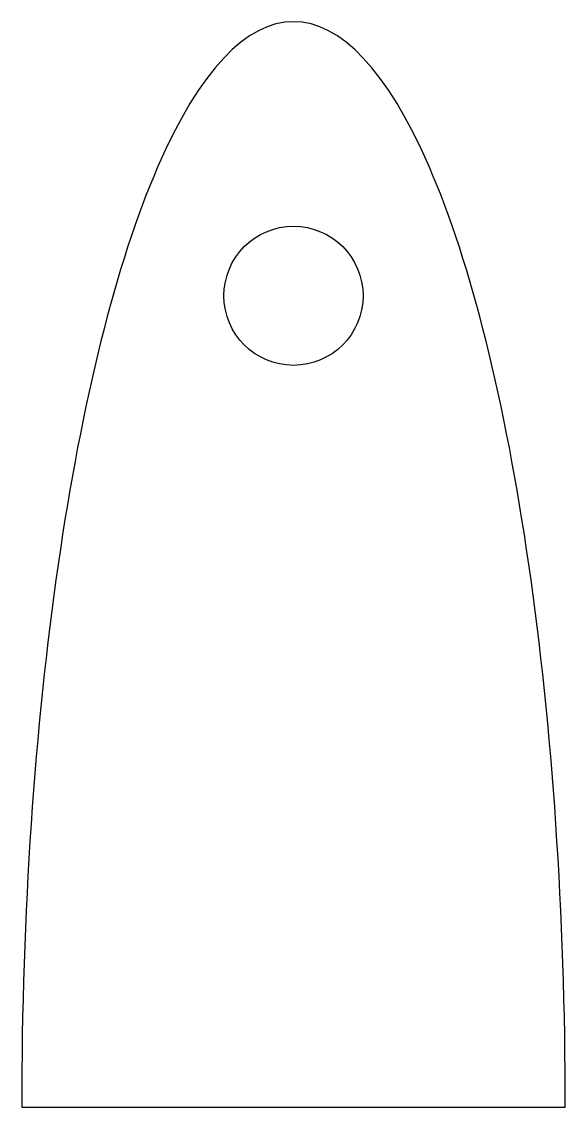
# Model space of a CAD drawing. Extents: x 279216.8 to 279256.8, y 6699.7 to 6779.6.
import ezdxf

# ---------------------------------------------------------------- set-up
doc = ezdxf.new("R2010")
doc.units = 0
doc.header["$LTSCALE"] = 20
doc.header["$MEASUREMENT"] = 0
doc.layers.add('LAYER2', color=2, linetype='CONTINUOUS')

msp = doc.modelspace()

# ---------------------------------------------------------------- linework, layer by layer
at = {"layer": 'LAYER2', "color": 4}
msp.add_line((279216.807, 6699.684), (279256.807, 6699.684), dxfattribs=at)
at = {"layer": 'LAYER2'}
msp.add_circle((279236.807, 6759.41), 5.119, dxfattribs=at)
at = {"layer": 'LAYER2', "color": 4}
msp.add_ellipse((279236.807, 6699.684), major_axis=(0, -79.898), ratio=0.250319, start_param=1.570796, end_param=4.712389, dxfattribs=at)

doc.saveas('drawing.dxf')
